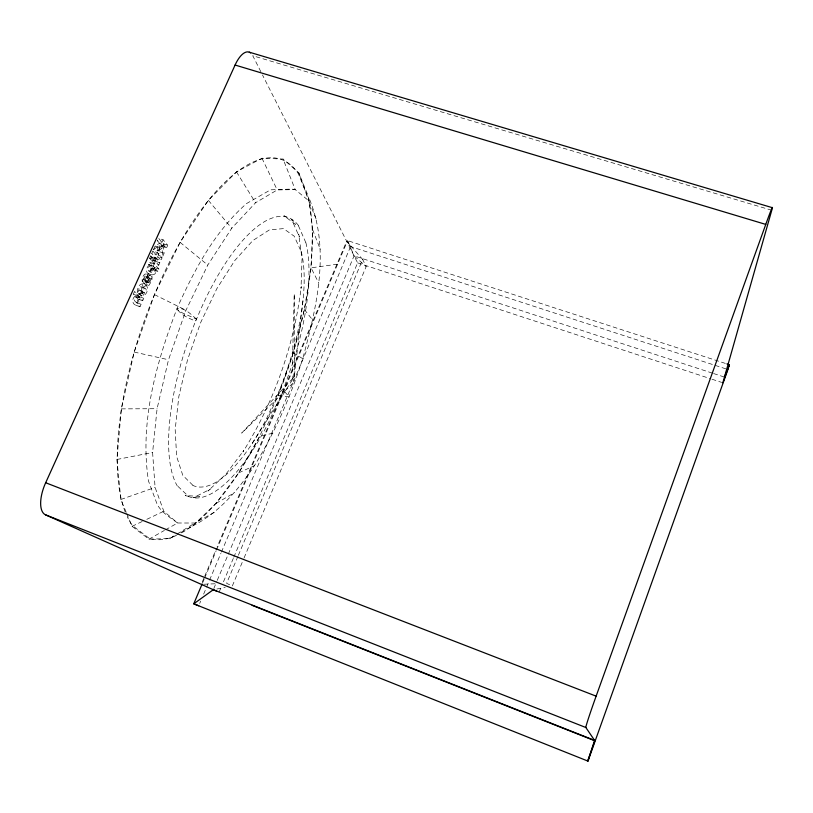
<?xml version="1.0" encoding="UTF-8"?>
<svg xmlns="http://www.w3.org/2000/svg" width="813" height="813" viewBox="0 0 813 813"><rect width="100%" height="100%" fill="white"/><g stroke="black" fill="none" stroke-linecap="round" stroke-linejoin="round"><path stroke-width="0.61" stroke-dasharray="4.07 3.05" d="M126.218 512.322L120.852 499.487L116.93 459.477L121.34 408.878L134.196 352.059L154.46 294.601L180.09 242.365L208.362 200.354L236.461 171.848L261.969 158.22L283.087 159.063L298.788 172.783L308.625 197.122L312.609 229.601L311.054 267.833L304.408 309.58L293.239 352.812L278.117 395.657L259.693 436.276L238.697 472.841L215.973 503.43L192.549 526.021L177.315 534.395M192.549 526.021C218.971 512.779 238.3 489.914 254.388 465.697C275.119 432.282 290.769 396.083 302.731 358.685C316.745 306.775 330.881 248.788 308.625 197.122M151.685 268.066C148.149 274.794 156.34 277.802 156.126 269.581L151.685 268.066L153.423 269.946L157.854 271.461L158.942 269.042L154.206 263.839L149.744 262.314L148.708 264.591L153.687 266.674C150.73 267.944 151.757 274.103 147.844 273.544C145.385 271.359 146.757 266.786 149.226 265.15M214.347 512.393L194.907 523.023L177.58 523.003L163.82 511.245L155.08 487.444L152.6 452.495L157.082 408.705L168.515 359.763L185.984 310.271L207.782 265.048L231.725 228.25L255.536 202.772L277.213 189.927L295.231 189.612L308.666 200.689L317.06 221.36M294.438 375.494L303.127 299.143M144.836 280.892C149.968 269.235 141.005 274.296 142.265 281.623L146.726 283.168L149.338 277.477L147.803 283.625L148.149 285.109A2.998 1.331 -71.7 0 0 149.064 285.18L151.899 280.373L152.133 276.593L147.681 275.058L146.096 279.906L145.324 281.186L144.836 280.892L149.562 282.853L152.133 276.593M149.287 282.426L150.69 275.658L145.771 273.625M137.682 292.365C136.472 287.243 141.259 280.2 146.777 286.034C149.358 290.332 144.643 299.499 138.932 293.798L140.293 291.308C144.704 288.249 137.925 284.042 138.942 290.119L137.682 292.365L142.153 293.92L143.413 291.664C142.438 289.845 145.263 286.247 146.157 289.54A2.033 0.904 -71.4 0 1 145.791 291.694L144.744 292.853L139.866 291.237M143.393 295.343L144.318 292.782M237.904 556.417L226.603 583.307L232.305 586.031L243.585 559.12M238.392 555.249L362.659 259.428L346.673 241.227L217.101 546.997M244.073 557.942L366.175 266.573L362.659 259.428M213.799 588.541L216.756 581.539M217.244 580.37L354.072 255.851L347.608 240.628L726.893 363.909M219.063 592.281L221.512 586.437M223.484 581.762L233.311 558.399M233.798 557.23L357.618 262.863L262.477 74.928M202.274 582.006L204.246 577.342M204.744 576.173L216.614 548.165M202.65 582.799L204.134 579.293M204.632 578.124L216.004 551.265M216.502 550.096L347.608 240.628L350.586 246.552L727.92 369.529M199.703 603.439L200.689 601.102M203.646 594.11L206.116 588.277M206.614 587.108L209.073 581.275M209.571 580.116L220.912 553.287M221.4 552.118L350.586 246.552M154.836 260.892L155.944 258.443L150.618 255.983L149.511 258.422L154.836 260.892L149.511 258.422M140.009 306.714L135.558 305.16L136.665 302.7C129.358 297.873 139.978 294.123 142.702 300.719L143.81 298.269L138.881 293.341L134.389 291.786L133.271 294.255L135.121 296.074L139.592 297.629C136.574 299.845 135.923 304.977 140.009 306.714L141.116 304.255C138.403 303.686 137.519 298.828 140.507 298.615M142.702 300.719L138.261 299.174L139.369 296.725L134.389 291.786M153.687 266.674L153.179 266.115L154.206 263.839M154.297 263.686L156.411 258.971L151.94 257.447L150.842 259.886L154.297 263.686L158.738 265.201L159.826 262.782L151.746 253.483L152.854 251.044L157.336 252.558L162.041 257.884L160.954 260.302L156.513 258.788L157.61 256.38L162.041 257.884M165.212 246.146L163.494 247.304L164.114 253.29L162.63 256.583L158.189 255.079L159.683 251.786L159.043 245.811L160.761 244.642L165.212 246.146L166.604 247.772L167.752 245.231L163.108 239.784L158.637 238.29L164.033 244.774L159.602 247.528L158.047 250.983L153.566 249.469L155.131 246.024L159.572 243.27L164.033 244.774M166.604 247.772L162.173 246.278L163.322 243.737L167.752 245.231M153.423 269.946L154.511 267.528L149.744 262.314M159.572 243.27L157.478 240.841L158.25 239.144M150.364 259.367L151.472 256.928M139.592 297.629L137.763 295.82L138.881 293.341M153.992 259.947L155.1 257.508L150.618 255.983M157.336 252.558L156.228 254.997L151.746 253.483M163.108 239.784L161.95 242.345L157.478 240.841M279.936 389.132L266.928 417.801A135.822 48.983 -70.7 0 1 192.864 485.432M298.523 225.618A147.692 53.272 -70.7 0 0 196.543 319.133L195.516 321.054C189.023 318.401 181.858 315.464 177.569 309.682M142.265 281.623L144.734 275.902L149.338 277.477M252.254 443.288L293.595 377.882A2.073 0.661 -70.6 0 0 294.296 374.59L294.255 293.778L292.223 371.013L294.296 374.59A2.073 0.661 -70.6 0 0 292.69 377.029A2.073 0.661 -70.6 0 0 293.595 377.882M135.121 296.074C132.072 298.28 131.452 303.432 135.558 305.16M158.047 250.983L162.041 248.311L162.63 256.583M153.566 249.469L157.58 246.806L162.041 248.311M126.706 513.491L132.072 526.326L148.962 539.171L169.704 538.572L176.004 534.69M177.051 534.039L194.907 523.023M215.973 503.43L234.551 492.698M148.962 539.171L164.368 530.462M165.476 529.842L177.58 523.003C170.324 517.596 161.289 512.485 157.102 504.141L148.393 480.768L147.996 477.709C140.06 419.843 156.553 362.09 177.031 308.473C193.789 271.095 213.311 233.961 243.9 205.943L246.126 203.799L270.546 189.825L291.938 189.073L295.231 189.612L283.087 159.063M169.704 538.572L176.228 534.984M132.072 526.326L142.275 521.479M146.818 519.324L163.82 511.245M238.697 472.841L254.388 465.697M120.852 499.487L155.08 487.444M272.883 433.187L259.693 436.276A200.628 75.772 -70.7 0 1 180.679 533.338M116.93 459.477L152.6 452.495M216.868 589.019L225.181 587.413M337.446 264.174L311.054 267.833L318.818 283.158M203.809 584.242L215.211 583.775M121.34 408.878L157.082 408.705M154.277 267.741C149.653 269.438 155.141 275.892 155.364 269.631C150.181 260.008 142.702 272.314 153.545 272.619M149.094 271.095C151.015 270.79 151.696 267.162 149.816 266.217M278.117 395.657L289.235 396.937L283.198 390.037M150.242 275.16C147.549 276.207 146.269 280.363 146.726 283.168M138.932 293.798C142.499 293.29 144.582 286.674 141.858 284.144M134.196 352.059L168.515 359.763M771.771 210.252L252.762 55.741L261.908 73.79M146.33 285.678C142.936 285.709 141.442 291.003 142.153 293.92M196.461 319.062C190.872 314.387 185.059 307.599 177.031 308.473L177.945 310.088L182.397 312.914L196.461 319.062A147.753 53.302 -70.7 0 0 177.244 485.859M712.391 373.137L354.072 255.851L366.175 266.573M713.601 373.533L724.464 377.09M357.618 262.863L710.796 378.817M711.995 379.214L721.639 382.384M159.043 245.811L163.494 247.304M155.131 246.024L159.602 247.528M159.683 251.786L164.114 253.29M159.826 262.782L155.395 261.268L151.94 257.447M150.842 259.886L155.303 261.41L158.738 265.201M148.708 264.591L153.179 266.115M154.511 267.528L158.942 269.042M148.301 273.717L152.753 275.241M146.442 277.355L150.893 278.889M143.464 279.489L147.936 281.024M145.11 281.318L149.562 282.853M143.962 283.747L148.413 285.282M140.558 286.583L145.019 288.117M138.942 290.119L143.413 291.664M133.271 294.255L137.763 295.82M139.369 296.725L143.81 298.269M136.665 302.7L141.116 304.255M286.918 217.244L283.91 215.76L295.566 224.368L291.593 219.398L299.326 236.817L298.676 234.012L302.05 258.676L301.023 288.341L301.277 286.623C294.184 345.119 274.154 401.978 242.924 451.947L243.809 450.432L226.034 474.06L207.976 490.991L210.252 489.213L193.352 497.749L199.571 496.367L185.161 495.584L188.443 496.306L177.295 485.757M154.46 294.601L185.984 310.271M293.239 352.812L302.731 358.685M136.035 297.06L138.261 299.174M180.09 242.365L207.782 265.048M192.905 485.32L182.793 475.351L176.624 456.439L175.181 429.488L178.87 396.317L187.59 359.61L200.648 322.588L216.888 288.585L234.805 260.526L252.802 240.577L269.418 229.876L283.503 228.616L294.225 236.207L301.135 251.491M156.126 269.581L157.854 271.461M152.854 251.044L160.954 260.302M160.761 244.642L162.173 246.278M208.362 200.354L231.725 228.25M304.408 309.58L312.771 320.159M236.461 171.848L255.536 202.772M261.969 158.22L277.213 189.927M298.452 225.801L305.82 242.62M144.877 275.942L143.342 282.091L143.698 283.574A2.998 1.341 -71.7 0 0 144.612 283.646L147.458 278.849L147.681 275.058M312.609 229.601L320.373 249.55M298.788 172.783L308.666 200.689M157.58 246.806L158.189 255.079M125.243 512.099A200.628 75.772 -70.7 0 1 170.069 260.912A200.628 75.772 -70.7 0 1 298.361 173.748L308.218 198.037A200.628 75.772 -70.7 0 1 278.036 395.819M176.34 535.472A200.628 75.772 -70.7 0 1 149.287 538.399L132.407 525.554A200.628 75.772 -70.7 0 1 127.245 516.733M301.176 251.41A136.045 49.075 -70.7 0 1 279.906 389.112M188.392 496.418A147.61 53.292 -70.7 0 0 268.676 422.323L282.7 391.46L294.245 358.757A147.6 53.282 -70.7 0 0 305.851 242.569M294.692 375.576L292.639 378.208L294.692 375.576M292.751 378.431L241.674 433.116L294.58 381.541L292.751 378.431"/><path stroke-width="1.22" d="M587.962 761.11L594.577 740.379L213.311 589.71L193.748 603.825L587.962 761.11L727.92 369.529L729.312 364.702L726.893 363.909M587.636 761.019L594.862 740.806L585.838 727.503L45.548 514.842A28.658 12.825 -66.3 0 1 45.67 482.749L235.089 65.04A27.256 11.158 -76.2 0 1 250.597 52.947M585.838 727.503A31.483 0.904 -70.3 0 1 596.132 696.152L765.765 224.408A29.766 0.772 -70.9 0 1 771.771 210.252L722.848 382.781L729.312 364.702L724.464 377.09M202.152 583.968L193.748 603.825L198.718 605.766M249.286 52.184L772.35 207.681M235.089 65.04L765.765 224.408M45.67 482.749L596.132 696.152M252.05 605.319L593.683 740.338M45.548 514.842L216.756 591.254"/></g></svg>
